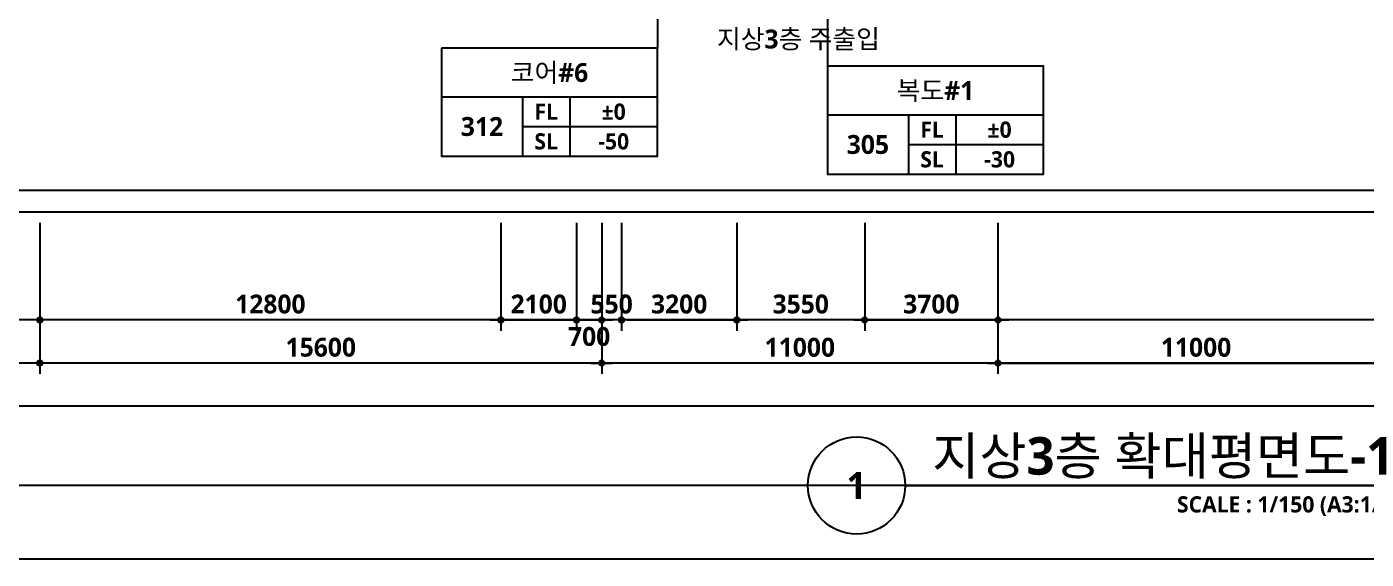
# Model space of a CAD drawing. Header units: millimetres. Extents: x -63924 to 190228206, y 0 to 456875599.
# Drawn here: x 13557 to 50744, y 520500 to 535299 of the extents above; entities that cross this region are included whole.
import ezdxf
from ezdxf.enums import TextEntityAlignment as Align

# ---------------------------------------------------------------- set-up
doc = ezdxf.new("R2010")
doc.units = ezdxf.units.MM
doc.header["$LTSCALE"] = 150
doc.header["$MEASUREMENT"] = 0
doc.header["$PDSIZE"] = -10
doc.layers.get('0').update_dxf_attribs({"linetype": 'CONTINUOUS'})
doc.layers.get('Defpoints').update_dxf_attribs({"color": 153, "linetype": 'CONTINUOUS'})
for name, color, linetype in [('A-ANNO-GRA1', 7, 'CONTINUOUS'), ('A-ANNO-TEXT1', 7, 'CONTINUOUS'), ('A-ANNO-TEXT2', 3, 'CONTINUOUS'), ('A-ANNO-TITL', 7, 'CONTINUOUS'), ('A-ST-AXIS-DIM', 7, 'CONTINUOUS'), ('AA-XXXX-TXT1', 2, 'CONTINUOUS')]:
    doc.layers.add(name, color=color, linetype=linetype)
for name, color, linetype, plot in [('Defpoint', 161, 'CONTINUOUS', False), ('G(그리드1)', 185, 'CONTINUOUS', False), ('G(그리드2)', 235, 'CONTINUOUS', False)]:
    doc.layers.add(name, color=color, linetype=linetype, plot=plot)
doc.styles.add('2020음성 1차', font='')
doc.styles.add('SH_나눔', font='')
doc.styles.add('SH_대대리576', font='')
doc.styles.add('SH_진천_나눔', font='')
doc.styles.get('2020음성 1차').set_extended_font_data('NanumGothic', bold=True)
doc.styles.get('SH_나눔').set_extended_font_data('NanumGothic', bold=True)
doc.styles.get('SH_대대리576').set_extended_font_data('NanumGothic', bold=True)
doc.styles.get('SH_진천_나눔').set_extended_font_data('NanumGothic', bold=True)
doc.dimstyles.new('SHP 300', dxfattribs={"dimscale": 150, "dimtxt": 3.5, "dimasz": 1, "dimexe": 2, "dimexo": 2, "dimgap": 1, "dimtad": 1, "dimdec": 0, "dimzin": 0, "dimdsep": 46, "dimtxsty": 'SH_대대리576', "dimblk": 'DIMDOT', "dimcen": 0.09, "dimclrt": 3, "dimadec": 0, "dimazin": 1, "dimtfac": 1, "dimtdec": 0, "dimtix": 1, "dimtmove": 2, "dimatfit": 0, "dimldrblk": 'DIMDOT', "dimfxl": 1, "dimtolj": 1, "dimtzin": 0, "dimarcsym": 0})

# ---------------------------------------------------------------- blocks, each defined once
blk = doc.blocks.new('*U12')
at = {"layer": 'A-ANNO-TITL'}
blk.add_line((0, 0), (5050, 0), dxfattribs=at)
blk.add_circle((-450, 0), 450, dxfattribs=at)
at = {"layer": 'AA-XXXX-TXT1', "style": 'SH_대대리576'}
blk.add_attdef('DWG.TITLE', (250, 100), '', height=350, dxfattribs=at)
at = {"layer": 'AA-XXXX-TXT1', "color": 7, "style": 'SH_대대리576'}
blk.add_attdef('NO1', text='', height=300, dxfattribs=at).set_placement((-450, 0), align=Align.MIDDLE)
at = {"layer": 'AA-XXXX-TXT1', "style": 'SH_대대리576'}
blk.add_attdef('SCALE', text='', height=150, dxfattribs=at).set_placement((4800, -100), align=Align.TOP_RIGHT)
blk = doc.blocks.new('DIMDOT')
at = {"color": 0}
blk.add_line((-2, 0), (2, 0), dxfattribs=at)
for radius in [0.5, 0.25]:
    blk.add_circle((0, 0), radius, dxfattribs=at)
blk = doc.blocks.new('*D1314')
at = {"layer": 'A-ST-AXIS-DIM', "color": 0, "lineweight": -2, "transparency": 16777216}
for p, q in [((13920, 529850), (13920, 526850)), ((26720, 529850), (26720, 526850)), ((26570, 527150), (14070, 527150))]:
    blk.add_line(p, q, dxfattribs=at)
at = {"layer": 'Defpoints', "color": 0, "transparency": 16777216}
for p in [(13920, 530150), (26720, 530150), (13920, 527150)]:
    blk.add_point(p, dxfattribs=at)
at = {"layer": 'A-ST-AXIS-DIM', "color": 0, "linetype": 'ByBlock', "lineweight": -2, "transparency": 16777216, "xscale": 150, "yscale": 150, "zscale": 150, "rotation": 180}
blk.add_blockref('DIMDOT', (13920, 527150), dxfattribs=at)
at = {"layer": 'A-ST-AXIS-DIM', "color": 0, "linetype": 'ByBlock', "lineweight": -2, "transparency": 16777216, "xscale": 150, "yscale": 150, "zscale": 150}
blk.add_blockref('DIMDOT', (26720, 527150), dxfattribs=at)
at = {"layer": 'A-ST-AXIS-DIM', "color": 3, "transparency": 16777216, "insert": (20320, 527590), "char_height": 525, "attachment_point": 5, "style": 'SH_대대리576'}
blk.add_mtext('\\A1;12800', dxfattribs=at)
blk = doc.blocks.new('*D1315')
at = {"layer": 'A-ST-AXIS-DIM', "color": 0, "lineweight": -2, "transparency": 16777216}
for p, q in [((26720, 529850), (26720, 526850)), ((28820, 529850), (28820, 526850)), ((26870, 527150), (28670, 527150))]:
    blk.add_line(p, q, dxfattribs=at)
at = {"layer": 'Defpoints', "color": 0, "transparency": 16777216}
for p in [(26720, 530150), (28820, 530150), (28820, 527150)]:
    blk.add_point(p, dxfattribs=at)
at = {"layer": 'A-ST-AXIS-DIM', "color": 0, "linetype": 'ByBlock', "lineweight": -2, "transparency": 16777216, "xscale": 150, "yscale": 150, "zscale": 150, "rotation": 180}
blk.add_blockref('DIMDOT', (26720, 527150), dxfattribs=at)
at = {"layer": 'A-ST-AXIS-DIM', "color": 0, "linetype": 'ByBlock', "lineweight": -2, "transparency": 16777216, "xscale": 150, "yscale": 150, "zscale": 150}
blk.add_blockref('DIMDOT', (28820, 527150), dxfattribs=at)
at = {"layer": 'A-ST-AXIS-DIM', "color": 3, "transparency": 16777216, "insert": (27770, 527589), "char_height": 525, "attachment_point": 5, "style": 'SH_대대리576'}
blk.add_mtext('\\A1;2100', dxfattribs=at)
blk = doc.blocks.new('*D1316')
at = {"layer": 'A-ST-AXIS-DIM', "color": 0, "lineweight": -2, "transparency": 16777216}
for p, q in [((13920, 529850), (13920, 525650)), ((29520, 529850), (29520, 525650)), ((29370, 525950), (14070, 525950))]:
    blk.add_line(p, q, dxfattribs=at)
at = {"layer": 'Defpoints', "color": 0, "transparency": 16777216}
for p in [(13920, 530150), (29520, 530150), (13920, 525950)]:
    blk.add_point(p, dxfattribs=at)
at = {"layer": 'A-ST-AXIS-DIM', "color": 0, "linetype": 'ByBlock', "lineweight": -2, "transparency": 16777216, "xscale": 150, "yscale": 150, "zscale": 150, "rotation": 180}
blk.add_blockref('DIMDOT', (13920, 525950), dxfattribs=at)
at = {"layer": 'A-ST-AXIS-DIM', "color": 0, "linetype": 'ByBlock', "lineweight": -2, "transparency": 16777216, "xscale": 150, "yscale": 150, "zscale": 150}
blk.add_blockref('DIMDOT', (29520, 525950), dxfattribs=at)
at = {"layer": 'A-ST-AXIS-DIM', "color": 3, "transparency": 16777216, "insert": (21720, 526390), "char_height": 525, "attachment_point": 5, "style": 'SH_대대리576'}
blk.add_mtext('\\A1;15600', dxfattribs=at)
blk = doc.blocks.new('*D1317')
at = {"layer": 'A-ST-AXIS-DIM', "color": 0, "lineweight": -2, "transparency": 16777216}
for p, q in [((29520, 529850), (29520, 525650)), ((40520, 529850), (40520, 525650)), ((40370, 525950), (29670, 525950))]:
    blk.add_line(p, q, dxfattribs=at)
at = {"layer": 'Defpoints', "color": 0, "transparency": 16777216}
for p in [(29520, 530150), (40520, 530150), (29520, 525950)]:
    blk.add_point(p, dxfattribs=at)
at = {"layer": 'A-ST-AXIS-DIM', "color": 0, "linetype": 'ByBlock', "lineweight": -2, "transparency": 16777216, "xscale": 150, "yscale": 150, "zscale": 150, "rotation": 180}
blk.add_blockref('DIMDOT', (29520, 525950), dxfattribs=at)
at = {"layer": 'A-ST-AXIS-DIM', "color": 0, "linetype": 'ByBlock', "lineweight": -2, "transparency": 16777216, "xscale": 150, "yscale": 150, "zscale": 150}
blk.add_blockref('DIMDOT', (40520, 525950), dxfattribs=at)
at = {"layer": 'A-ST-AXIS-DIM', "color": 3, "transparency": 16777216, "insert": (35020, 526388), "char_height": 525, "attachment_point": 5, "style": 'SH_대대리576'}
blk.add_mtext('\\A1;11000', dxfattribs=at)
blk = doc.blocks.new('*D1318')
at = {"layer": 'A-ST-AXIS-DIM', "color": 0, "lineweight": -2, "transparency": 16777216}
for p, q in [((40520, 529850), (40520, 525650)), ((51520, 529850), (51520, 525650)), ((40670, 525950), (51370, 525950))]:
    blk.add_line(p, q, dxfattribs=at)
at = {"layer": 'Defpoints', "color": 0, "transparency": 16777216}
for p in [(40520, 530150), (51520, 530150), (51520, 525950)]:
    blk.add_point(p, dxfattribs=at)
at = {"layer": 'A-ST-AXIS-DIM', "color": 0, "linetype": 'ByBlock', "lineweight": -2, "transparency": 16777216, "xscale": 150, "yscale": 150, "zscale": 150, "rotation": 180}
blk.add_blockref('DIMDOT', (40520, 525950), dxfattribs=at)
at = {"layer": 'A-ST-AXIS-DIM', "color": 0, "linetype": 'ByBlock', "lineweight": -2, "transparency": 16777216, "xscale": 150, "yscale": 150, "zscale": 150}
blk.add_blockref('DIMDOT', (51520, 525950), dxfattribs=at)
at = {"layer": 'A-ST-AXIS-DIM', "color": 3, "transparency": 16777216, "insert": (46020, 526388), "char_height": 525, "attachment_point": 5, "style": 'SH_대대리576'}
blk.add_mtext('\\A1;11000', dxfattribs=at)
blk = doc.blocks.new('*D1321')
at = {"layer": 'A-ST-AXIS-DIM', "color": 0, "lineweight": -2, "transparency": 16777216}
for p, q in [((28820, 529850), (28820, 526850)), ((29520, 529850), (29520, 526850)), ((28970, 527150), (29370, 527150))]:
    blk.add_line(p, q, dxfattribs=at)
at = {"layer": 'Defpoints', "color": 0, "transparency": 16777216}
for p in [(28820, 530150), (29520, 530150), (29520, 527150)]:
    blk.add_point(p, dxfattribs=at)
at = {"layer": 'A-ST-AXIS-DIM', "color": 0, "linetype": 'ByBlock', "lineweight": -2, "transparency": 16777216, "xscale": 150, "yscale": 150, "zscale": 150, "rotation": 180}
blk.add_blockref('DIMDOT', (28820, 527150), dxfattribs=at)
at = {"layer": 'A-ST-AXIS-DIM', "color": 0, "linetype": 'ByBlock', "lineweight": -2, "transparency": 16777216, "xscale": 150, "yscale": 150, "zscale": 150}
blk.add_blockref('DIMDOT', (29520, 527150), dxfattribs=at)
at = {"layer": 'A-ST-AXIS-DIM', "color": 3, "transparency": 16777216, "insert": (29170, 526688), "char_height": 525, "attachment_point": 5, "style": 'SH_대대리576'}
blk.add_mtext('\\A1;700', dxfattribs=at)
blk = doc.blocks.new('*D1325')
at = {"layer": 'A-ST-AXIS-DIM', "color": 0, "lineweight": -2, "transparency": 16777216}
for p, q in [((30070, 529850), (30070, 526850)), ((33270, 529850), (33270, 526850)), ((30220, 527150), (33120, 527150))]:
    blk.add_line(p, q, dxfattribs=at)
at = {"layer": 'Defpoints', "color": 0, "transparency": 16777216}
for p in [(30070, 530150), (33270, 530150), (33270, 527150)]:
    blk.add_point(p, dxfattribs=at)
at = {"layer": 'A-ST-AXIS-DIM', "color": 0, "linetype": 'ByBlock', "lineweight": -2, "transparency": 16777216, "xscale": 150, "yscale": 150, "zscale": 150, "rotation": 180}
blk.add_blockref('DIMDOT', (30070, 527150), dxfattribs=at)
at = {"layer": 'A-ST-AXIS-DIM', "color": 0, "linetype": 'ByBlock', "lineweight": -2, "transparency": 16777216, "xscale": 150, "yscale": 150, "zscale": 150}
blk.add_blockref('DIMDOT', (33270, 527150), dxfattribs=at)
at = {"layer": 'A-ST-AXIS-DIM', "color": 3, "transparency": 16777216, "insert": (31670, 527590), "char_height": 525, "attachment_point": 5, "style": 'SH_대대리576'}
blk.add_mtext('\\A1;3200', dxfattribs=at)
blk = doc.blocks.new('*D1326')
at = {"layer": 'A-ST-AXIS-DIM', "color": 0, "lineweight": -2, "transparency": 16777216}
for p, q in [((33270, 529850), (33270, 526850)), ((36820, 529850), (36820, 526850)), ((36670, 527150), (33420, 527150))]:
    blk.add_line(p, q, dxfattribs=at)
at = {"layer": 'Defpoints', "color": 0, "transparency": 16777216}
for p in [(33270, 530150), (36820, 530150), (33270, 527150)]:
    blk.add_point(p, dxfattribs=at)
at = {"layer": 'A-ST-AXIS-DIM', "color": 0, "linetype": 'ByBlock', "lineweight": -2, "transparency": 16777216, "xscale": 150, "yscale": 150, "zscale": 150, "rotation": 180}
blk.add_blockref('DIMDOT', (33270, 527150), dxfattribs=at)
at = {"layer": 'A-ST-AXIS-DIM', "color": 0, "linetype": 'ByBlock', "lineweight": -2, "transparency": 16777216, "xscale": 150, "yscale": 150, "zscale": 150}
blk.add_blockref('DIMDOT', (36820, 527150), dxfattribs=at)
at = {"layer": 'A-ST-AXIS-DIM', "color": 3, "transparency": 16777216, "insert": (35045, 527590), "char_height": 525, "attachment_point": 5, "style": 'SH_대대리576'}
blk.add_mtext('\\A1;3550', dxfattribs=at)
blk = doc.blocks.new('*D1327')
at = {"layer": 'A-ST-AXIS-DIM', "color": 0, "lineweight": -2, "transparency": 16777216}
for p, q in [((36820, 529850), (36820, 526850)), ((40520, 529850), (40520, 526850)), ((36970, 527150), (40370, 527150))]:
    blk.add_line(p, q, dxfattribs=at)
at = {"layer": 'Defpoints', "color": 0, "transparency": 16777216}
for p in [(36820, 530150), (40520, 530150), (40520, 527150)]:
    blk.add_point(p, dxfattribs=at)
at = {"layer": 'A-ST-AXIS-DIM', "color": 0, "linetype": 'ByBlock', "lineweight": -2, "transparency": 16777216, "xscale": 150, "yscale": 150, "zscale": 150, "rotation": 180}
blk.add_blockref('DIMDOT', (36820, 527150), dxfattribs=at)
at = {"layer": 'A-ST-AXIS-DIM', "color": 0, "linetype": 'ByBlock', "lineweight": -2, "transparency": 16777216, "xscale": 150, "yscale": 150, "zscale": 150}
blk.add_blockref('DIMDOT', (40520, 527150), dxfattribs=at)
at = {"layer": 'A-ST-AXIS-DIM', "color": 3, "transparency": 16777216, "insert": (38670, 527590), "char_height": 525, "attachment_point": 5, "style": 'SH_대대리576'}
blk.add_mtext('\\A1;3700', dxfattribs=at)
blk = doc.blocks.new('*D1328')
at = {"layer": 'A-ST-AXIS-DIM', "color": 0, "lineweight": -2, "transparency": 16777216}
for p, q in [((29520, 529850), (29520, 526850)), ((30070, 529850), (30070, 526850)), ((29370, 527150), (29220, 527150)), ((30070, 527150), (29520, 527150)), ((30220, 527150), (30370, 527150))]:
    blk.add_line(p, q, dxfattribs=at)
at = {"layer": 'Defpoints', "color": 0, "transparency": 16777216}
for p in [(29520, 530150), (30070, 530150), (29520, 527150)]:
    blk.add_point(p, dxfattribs=at)
at = {"layer": 'A-ST-AXIS-DIM', "color": 0, "linetype": 'ByBlock', "lineweight": -2, "transparency": 16777216, "xscale": 150, "yscale": 150, "zscale": 150}
blk.add_blockref('DIMDOT', (29520, 527150), dxfattribs=at)
at = {"layer": 'A-ST-AXIS-DIM', "color": 0, "linetype": 'ByBlock', "lineweight": -2, "transparency": 16777216, "xscale": 150, "yscale": 150, "zscale": 150, "rotation": 180}
blk.add_blockref('DIMDOT', (30070, 527150), dxfattribs=at)
at = {"layer": 'A-ST-AXIS-DIM', "color": 3, "transparency": 16777216, "insert": (29795, 527589), "char_height": 525, "attachment_point": 5, "style": 'SH_대대리576'}
blk.add_mtext('\\A1;550', dxfattribs=at)
blk = doc.blocks.new('G$C9D92D8A7')
at = {"layer": 'A-ANNO-GRA1'}
for p, q in [((0, 11), (40, 11)), ((15, 11), (15, 0)), ((23.75, 11), (23.75, 0)), ((15, 5.5), (40, 5.5))]:
    blk.add_line(p, q, dxfattribs=at)
blk.add_lwpolyline([(0, 20), (0, 0), (40, 0), (40, 20)], close=True, dxfattribs=at)
at = {"style": '2020음성 1차'}
for tag, height, p in [('실명', 3.5, (20, 15.5)), ('마감레벨', 3, (31.875, 8.25)), ('실번호', 3.5, (7.5, 5.5)), ('구조레벨', 3, (31.875, 2.75))]:
    blk.add_attdef(tag, text='', height=height, dxfattribs=at).set_placement(p, align=Align.MIDDLE_CENTER)
at = {"layer": 'A-ANNO-TEXT1', "style": 'SH_나눔'}
for s, p in [('FL', (19.375, 8.25)), ('SL', (19.375, 2.75))]:
    blk.add_text(s, height=3, dxfattribs=at).set_placement(p, align=Align.MIDDLE)

msp = doc.modelspace()

# ---------------------------------------------------------------- linework, layer by layer
for points in [[(35784.4, 543610.3), (35784.4, 534202.2)], [(31070, 538500), (31070, 534702.2)]]:
    msp.add_lwpolyline(points)
at = {"layer": 'Defpoint'}
msp.add_lwpolyline([(3000, 627000), (86100, 627000), (86100, 520500), (3000, 520500)], close=True, dxfattribs=at)
at = {"layer": 'G(그리드1)'}
for points in [[(6120, 623950), (84920, 623950), (84920, 522550), (6120, 522550)], [(7320, 622750), (83720, 622750), (83720, 524750), (7320, 524750)], [(8520, 621550), (82520, 621550), (82520, 525950), (8520, 525950)], [(9720, 620350), (81320, 620350), (81320, 527150), (9720, 527150)], [(10920, 617350), (80120, 617350), (80120, 530150), (10920, 530150)]]:
    msp.add_lwpolyline(points, close=True, dxfattribs=at)
at = {"layer": 'G(그리드2)'}
msp.add_lwpolyline([(11520, 616750), (79520, 616750), (79520, 530750), (11520, 530750)], close=True, dxfattribs=at)

# ---------------------------------------------------------------- block references
ref = msp.add_blockref('*U12', (37944.9, 522550), dxfattribs=dict(xscale=3, yscale=3, zscale=3))
ref.add_attrib('SCALE', 'SCALE : 1/150 (A3:1/300)', dxfattribs={"layer": 'A-ANNO-TITL', "height": 450, "style": 'SH_대대리576'}).set_placement((52345.1, 522250), align=Align.TOP_RIGHT)
ref.add_attrib('DWG.TITLE', '지상3층 확대평면도-1', (38694.9, 522850), dxfattribs={"layer": 'A-ANNO-TITL', "height": 1043.723, "style": 'SH_대대리576'})
ref.add_attrib('NO1', '1', dxfattribs={"layer": 'A-ANNO-TITL', "color": 7, "height": 750, "style": 'SH_대대리576'}).set_placement((36594.9, 522550), align=Align.MIDDLE)
at = {"layer": 'A-ANNO-TEXT1'}
ref = msp.add_blockref('G$C9D92D8A7', (25070, 531702.2), dxfattribs=dict(at, xscale=150, yscale=150, zscale=150))
ref.add_attrib('실명', '코어#6', dxfattribs={"layer": 'A-ANNO-TEXT2', "height": 525, "style": '2020음성 1차'}).set_placement((28070, 534027.2, 206000), align=Align.MIDDLE_CENTER)
ref.add_attrib('실번호', '312', dxfattribs={"layer": 'A-ANNO-TEXT2', "height": 525, "style": '2020음성 1차'}).set_placement((26195, 532527.2, 206000), align=Align.MIDDLE_CENTER)
ref.add_attrib('마감레벨', '%%p0', dxfattribs={"height": 450, "style": '2020음성 1차'}).set_placement((29851.3, 532939.7, 206000), align=Align.MIDDLE_CENTER)
ref.add_attrib('구조레벨', '-50', dxfattribs={"height": 450, "style": '2020음성 1차'}).set_placement((29851.3, 532114.7, 206000), align=Align.MIDDLE_CENTER)
ref = msp.add_blockref('G$C9D92D8A7', (35784.4, 531202.2), dxfattribs=dict(at, xscale=150, yscale=150, zscale=150))
ref.add_attrib('실명', '복도#1', dxfattribs={"layer": 'A-ANNO-TEXT2', "height": 525, "style": '2020음성 1차'}).set_placement((38784.4, 533527.2, 103000), align=Align.MIDDLE_CENTER)
ref.add_attrib('실번호', '305', dxfattribs={"layer": 'A-ANNO-TEXT2', "height": 525, "style": '2020음성 1차'}).set_placement((36909.4, 532027.2, 103000), align=Align.MIDDLE_CENTER)
ref.add_attrib('마감레벨', '%%p0', dxfattribs={"height": 450, "style": '2020음성 1차'}).set_placement((40565.6, 532439.7, 103000), align=Align.MIDDLE_CENTER)
ref.add_attrib('구조레벨', '-30', dxfattribs={"height": 450, "style": '2020음성 1차'}).set_placement((40565.6, 531614.7, 103000), align=Align.MIDDLE_CENTER)

# ---------------------------------------------------------------- texts
at = {"layer": 'A-ANNO-TEXT1', "style": 'SH_진천_나눔'}
msp.add_text('지상3층 주출입 ', height=525, dxfattribs=at).set_placement((35070, 534966), align=Align.MIDDLE)

# ---------------------------------------------------------------- dimensions: what is measured, and where the dimension line sits
at = {"layer": 'A-ST-AXIS-DIM'}
dim = msp.add_linear_dim(base=(13920, 527150), p1=(26720, 530150), p2=(13920, 530150), dimstyle='SHP 300', dxfattribs=at)
dim.commit()
dim.dimension.update_dxf_attribs({"geometry": '*D1314', "text_midpoint": (20320, 527589.7)})
for base, p1, p2, picture, middle in [((13920, 525950), (29520, 530150), (13920, 530150), '*D1316', (21720, 526389.7)), ((29520, 527150), (30070, 530150), (29520, 530150), '*D1328', (29795, 527588.6)), ((29520, 525950), (40520, 530150), (29520, 530150), '*D1317', (35020, 526387.9)), ((33270, 527150), (36820, 530150), (33270, 530150), '*D1326', (35045, 527589.7))]:
    dim = msp.add_linear_dim(base=base, p1=p1, p2=p2, dimstyle='SHP 300', override={"dimtxsty": 'SH_대대리576', "dimldrblk": 'DIMDOT'}, dxfattribs=at)
    dim.commit()
    dim.dimension.update_dxf_attribs({"geometry": picture, "text_midpoint": middle})
for base, p1, p2, picture, middle in [((28820, 527150), (26720, 530150), (28820, 530150), '*D1315', (27770, 527588.6)), ((33270, 527150), (30070, 530150), (33270, 530150), '*D1325', (31670, 527589.7)), ((40520, 527150), (36820, 530150), (40520, 530150), '*D1327', (38670, 527589.7)), ((51520, 525950), (40520, 530150), (51520, 530150), '*D1318', (46020, 526387.9))]:
    dim = msp.add_linear_dim(base=base, p1=p1, p2=p2, angle=180, dimstyle='SHP 300', override={"dimtxsty": 'SH_대대리576', "dimldrblk": 'DIMDOT'}, dxfattribs=at)
    dim.commit()
    dim.dimension.update_dxf_attribs({"geometry": picture, "text_midpoint": middle})
dim = msp.add_linear_dim(base=(29520, 527150), p1=(28820, 530150), p2=(29520, 530150), angle=180, dimstyle='SHP 300', override={"dimtxsty": 'SH_대대리576', "dimldrblk": 'DIMDOT'}, dxfattribs=at)
dim.commit()
dim.dimension.update_dxf_attribs({"geometry": '*D1321', "text_midpoint": (29170, 526687.9), "dimtype": 160})

doc.saveas('drawing.dxf')
